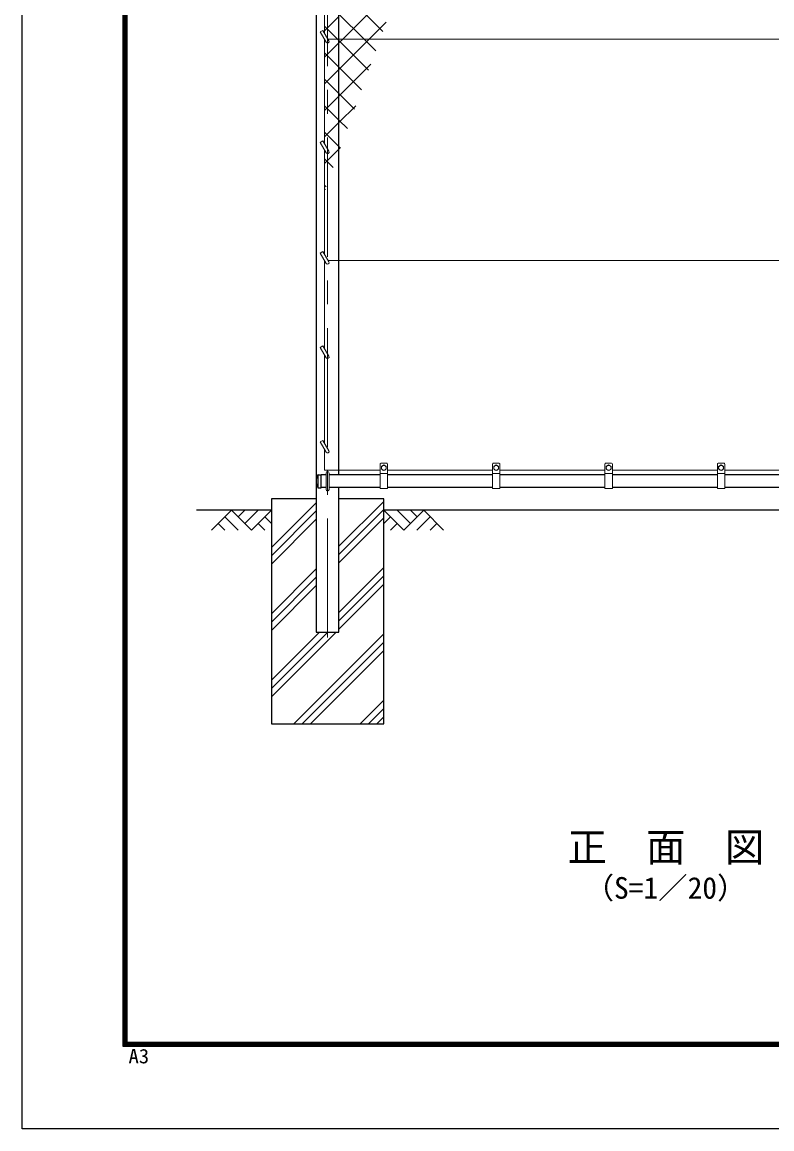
# Model space of a CAD drawing. Units: millimetres, scale not verified. Extents: x -4200 to 4200, y -2970 to 2970.
# Drawn here: x -4200 to -2199, y -2970 to -18 of the extents above; entities that cross this region are included whole.
import ezdxf
from ezdxf.enums import TextEntityAlignment as Align

# ---------------------------------------------------------------- set-up
doc = ezdxf.new("R2010")
doc.units = ezdxf.units.MM
doc.header["$LTSCALE"] = 10
doc.linetypes.add('USER1', pattern=[50.8, 31.75, -6.35, 6.35, -6.35])
for name, color, linetype, lineweight in [('0-0_D-STR1', 1, 'Continuous', 25), ('0-1_D-STR3', 3, 'Continuous', 13), ('0-2_D-BMK', 2, 'USER1', 13), ('0-3_D-STR2', 7, 'Continuous', 13), ('0-7_D-DCR-HCH', 7, 'Continuous', 13), ('0-8_D-STR4', 7, 'Continuous', 25), ('0-9_D-BGD', 7, 'Continuous', 25), ('0-B_D-TTL-TXT', 7, 'Continuous', 25), ('0-C_D-TTL', 7, 'Continuous', 25)]:
    doc.layers.add(name, color=color, linetype=linetype, lineweight=lineweight)
doc.styles.add('ＭＳ ゴシック', font='')
doc.styles.get('ＭＳ ゴシック').set_extended_font_data('MS Gothic')

msp = doc.modelspace()

# ---------------------------------------------------------------- linework, layer by layer
at = {"layer": '0-0_D-STR1'}
for p, q in [((-3354.4, -1225.77), (-3354.4, 1676.23)), ((-3409.99, -1225.27), (-3401.65, -1225.27)), ((-3409.65, -1260.27), (-3409.65, -1225.27)), ((-3401.65, -1260.27), (-3401.65, -1225.27)), ((-3388.65, -1225.77), (-3401.65, -1225.77)), ((-3244.65, -1225.77), (-3380.65, -1225.77)), ((-2944.65, -1225.77), (-3224.65, -1225.77)), ((-2644.65, -1225.77), (-2924.65, -1225.77)), ((-2344.65, -1225.77), (-2624.65, -1225.77)), ((-2044.65, -1225.77), (-2324.65, -1225.77)), ((-3409.99, -1260.27), (-3401.65, -1260.27)), ((-3388.65, -1259.77), (-3401.65, -1259.77)), ((-3244.65, -1259.77), (-3380.65, -1259.77)), ((-2944.65, -1259.77), (-3224.65, -1259.77)), ((-2644.65, -1259.77), (-2924.65, -1259.77)), ((-2344.65, -1259.77), (-2624.65, -1259.77)), ((-2044.65, -1259.77), (-2324.65, -1259.77))]:
    msp.add_line(p, q, dxfattribs=at)
msp.add_lwpolyline([(-3414.9, 1726.23), (-3414.9, -1644.77), (-3354.4, -1644.77), (-3354.4, -1259.77)], dxfattribs=at)
for centre, radius, start, end in [((-3379.43, -1242.77), 35.72, 151.52136, 208.47864), ((-3409.99, -1226.27), 1, 90, 147.70173), ((-3409.99, -1259.27), 1, 212.29827, 270)]:
    msp.add_arc(centre, radius, start, end, dxfattribs=at)
at = {"layer": '0-1_D-STR3'}
for p, q in [((-3392.65, -47.92), (-3392.65, 231.08)), ((-3404.05, -44.18), (-3397.12, -40.18)), ((-3404.05, -44.18), (-3388.12, -71.77)), ((-3397.12, -40.18), (-3381.19, -67.77)), ((-3392.65, -342.92), (-3392.65, -63.92)), ((-1592.74, -63.77), (-3383.5, -63.77)), ((-3404.05, -339.18), (-3397.12, -335.18)), ((-3404.05, -339.18), (-3388.12, -366.77)), ((-3397.12, -335.18), (-3381.19, -362.77)), ((-3392.65, -637.92), (-3392.65, -358.92)), ((-3404.05, -634.18), (-3397.12, -630.18)), ((-3404.05, -634.18), (-3388.12, -661.77)), ((-3397.12, -630.18), (-3381.19, -657.77)), ((-3392.65, -889.42), (-3392.65, -653.92)), ((-1592.74, -653.77), (-3383.5, -653.77)), ((-3404.05, -885.68), (-3397.12, -881.68)), ((-3397.12, -881.68), (-3381.19, -909.27)), ((-3404.05, -885.68), (-3388.12, -913.27)), ((-3392.65, -1141.36), (-3392.65, -905.42)), ((-3404.05, -1137.63), (-3397.12, -1133.63)), ((-3404.05, -1137.63), (-3388.12, -1165.22)), ((-3397.12, -1133.63), (-3381.19, -1161.22)), ((-3392.65, -1212.77), (-3392.65, -1157.36)), ((-3244.65, -1261.77), (-3244.65, -1196.77)), ((-3226.65, -1194.77), (-3242.65, -1194.77)), ((-3241.15, -1210.52), (-3241.15, -1203.03)), ((-3228.15, -1210.52), (-3228.15, -1203.03)), ((-3224.65, -1261.77), (-3224.65, -1196.77)), ((-2944.65, -1261.77), (-2944.65, -1196.77)), ((-2926.65, -1194.77), (-2942.65, -1194.77)), ((-2941.15, -1210.52), (-2941.15, -1203.03)), ((-2928.15, -1210.52), (-2928.15, -1203.03)), ((-2924.65, -1261.77), (-2924.65, -1196.77)), ((-2644.65, -1261.77), (-2644.65, -1196.77)), ((-2626.65, -1194.77), (-2642.65, -1194.77)), ((-2641.15, -1210.52), (-2641.15, -1203.03)), ((-2628.15, -1210.52), (-2628.15, -1203.03)), ((-2624.65, -1261.77), (-2624.65, -1196.77)), ((-2344.65, -1261.77), (-2344.65, -1196.77)), ((-2326.65, -1194.77), (-2342.65, -1194.77)), ((-2341.15, -1210.52), (-2341.15, -1203.03)), ((-2328.15, -1210.52), (-2328.15, -1203.03)), ((-2324.65, -1261.77), (-2324.65, -1196.77)), ((-3392.65, -1212.77), (-3244.65, -1212.77)), ((-3388.65, -1264.77), (-3388.65, -1220.77)), ((-3380.65, -1264.77), (-3380.65, -1220.77)), ((-3224.65, -1221.77), (-3244.65, -1221.77)), ((-3241.15, -1210.52), (-3234.65, -1214.27)), ((-3234.65, -1214.27), (-3228.15, -1210.52)), ((-3224.65, -1212.77), (-2944.65, -1212.77)), ((-2924.65, -1221.77), (-2944.65, -1221.77)), ((-2941.15, -1210.52), (-2934.65, -1214.27)), ((-2934.65, -1214.27), (-2928.15, -1210.52)), ((-2924.65, -1212.77), (-2644.65, -1212.77)), ((-2624.65, -1221.77), (-2644.65, -1221.77)), ((-2641.15, -1210.52), (-2634.65, -1214.27)), ((-2634.65, -1214.27), (-2628.15, -1210.52)), ((-2624.65, -1212.77), (-2344.65, -1212.77)), ((-2324.65, -1221.77), (-2344.65, -1221.77)), ((-2341.15, -1210.52), (-2334.65, -1214.27)), ((-2334.65, -1214.27), (-2328.15, -1210.52)), ((-2324.65, -1212.77), (-2044.65, -1212.77)), ((-3224.65, -1261.77), (-3244.65, -1261.77)), ((-2924.65, -1261.77), (-2944.65, -1261.77)), ((-2624.65, -1261.77), (-2644.65, -1261.77)), ((-2324.65, -1261.77), (-2344.65, -1261.77))]:
    msp.add_line(p, q, dxfattribs=at)
for points in [[(-3241.15, -1203.03), (-3234.65, -1199.27), (-3228.15, -1203.03)], [(-2941.15, -1203.03), (-2934.65, -1199.27), (-2928.15, -1203.03)], [(-2641.15, -1203.03), (-2634.65, -1199.27), (-2628.15, -1203.03)], [(-2341.15, -1203.03), (-2334.65, -1199.27), (-2328.15, -1203.03)]]:
    msp.add_lwpolyline(points, dxfattribs=at)
for centre in [(-3234.65, -1206.77), (-2934.65, -1206.77), (-2634.65, -1206.77), (-2334.65, -1206.77)]:
    msp.add_circle(centre, 6.49, dxfattribs=at)
for centre, radius, start, end in [((-3384.65, -69.77), 4, 210, 30), ((-3384.65, -364.77), 4, 210, 30), ((-3384.65, -659.77), 4, 210, 30), ((-3384.65, -911.27), 4, 210, 30), ((-3384.65, -1163.22), 4, 210, 30), ((-3242.65, -1196.77), 2, 90, 180), ((-3226.65, -1196.77), 2, 0, 90), ((-2942.65, -1196.77), 2, 90, 180), ((-2926.65, -1196.77), 2, 0, 90), ((-2642.65, -1196.77), 2, 90, 180), ((-2626.65, -1196.77), 2, 0, 90), ((-2342.65, -1196.77), 2, 90, 180), ((-2326.65, -1196.77), 2, 0, 90), ((-3384.65, -1220.77), 4, 0, 180), ((-3384.65, -1264.77), 4, 180, 0)]:
    msp.add_arc(centre, radius, start, end, dxfattribs=at)
at = {"layer": '0-2_D-BMK'}
msp.add_line((-3384.65, -1659.77), (-3384.65, 1750.23), dxfattribs=at)
at = {"layer": '0-3_D-STR2'}
for p, q in [((-3344.29, -63.77), (-3188.16, 92.35)), ((-3237.41, -42.96), (-3354.4, 74.04)), ((-3384.65, -33.43), (-3354.4, -3.18)), ((-3273.58, -63.77), (-3228.63, -18.82)), ((-3392.65, -41.43), (-3384.65, -33.43)), ((-3384.65, -104.14), (-3354.4, -73.89)), ((-3354.4, -73.89), (-3344.29, -63.77)), ((-3354.4, -144.6), (-3273.58, -63.77)), ((-3384.65, -107.84), (-3392.65, -99.84)), ((-3392.65, -112.14), (-3384.65, -104.14)), ((-3354.4, -138.09), (-3384.65, -107.84)), ((-3384.65, -174.85), (-3354.4, -144.6)), ((-3354.4, -215.31), (-3269.09, -130)), ((-3294.02, -198.48), (-3354.4, -138.09)), ((-3384.65, -178.55), (-3392.65, -170.55)), ((-3392.65, -182.85), (-3384.65, -174.85)), ((-3354.4, -208.8), (-3384.65, -178.55)), ((-3384.65, -245.56), (-3354.4, -215.31)), ((-3312.89, -250.32), (-3354.4, -208.8)), ((-3384.65, -249.27), (-3392.65, -241.27)), ((-3392.65, -253.56), (-3384.65, -245.56)), ((-3354.4, -279.52), (-3384.65, -249.27)), ((-3354.4, -286.02), (-3309.56, -241.17)), ((-3384.65, -316.27), (-3354.4, -286.02)), ((-3331.76, -302.16), (-3354.4, -279.52)), ((-3384.65, -319.98), (-3392.65, -311.98)), ((-3392.65, -324.27), (-3384.65, -316.27)), ((-3354.4, -350.23), (-3384.65, -319.98)), ((-3350.62, -354.01), (-3354.4, -350.23)), ((-3388.36, -457.69), (-3392.65, -453.4)), ((-3392.65, -465.69), (-3390.48, -463.52))]:
    msp.add_line(p, q, dxfattribs=at)
for points in [[(-3256.28, -94.8), (-3287.3, -63.77), (-3354.4, 3.33), (-3384.65, 33.58), (-3392.65, 41.58)], [(-3275.15, -146.64), (-3354.4, -67.38), (-3358.01, -63.77), (-3384.65, -37.13), (-3392.65, -29.13)], [(-3392.65, -394.98), (-3384.65, -386.98), (-3354.4, -356.73), (-3350.02, -352.35)], [(-3369.49, -405.85), (-3384.65, -390.69), (-3392.65, -382.69)]]:
    msp.add_lwpolyline(points, dxfattribs=at)
at = {"layer": '0-7_D-DCR-HCH'}
for p, q in [((-3354.4, -1416.09), (-3234.65, -1296.34)), ((-3641.08, -1319.77), (-3694.29, -1372.99)), ((-3641.08, -1319.77), (-3587.87, -1372.99)), ((-3623.34, -1337.51), (-3605.6, -1319.77)), ((-3605.6, -1355.25), (-3570.13, -1319.77)), ((-3587.87, -1372.99), (-3534.65, -1319.77)), ((-3534.65, -1419.56), (-3414.9, -1299.81)), ((-3534.65, -1441.66), (-3414.9, -1321.91)), ((-3354.4, -1438.19), (-3234.65, -1318.44)), ((-3181.44, -1372.99), (-3234.65, -1319.77)), ((-3163.7, -1355.25), (-3199.18, -1319.77)), ((-3128.23, -1319.77), (-3181.44, -1372.99)), ((-3145.87, -1337.6), (-3163.7, -1319.77)), ((-3128.23, -1319.77), (-3075.02, -1372.99)), ((-3676.55, -1355.25), (-3658.73, -1372.99)), ((-3658.82, -1337.51), (-3623.18, -1372.99)), ((-3570.13, -1355.25), (-3552.31, -1372.99)), ((-3552.39, -1337.51), (-3534.65, -1355.17)), ((-3534.65, -1463.76), (-3414.9, -1344.01)), ((-3354.4, -1460.28), (-3234.65, -1340.53)), ((-3216.92, -1337.51), (-3234.65, -1355.17)), ((-3199.18, -1355.25), (-3217, -1372.99)), ((-3110.49, -1337.51), (-3146.13, -1372.99)), ((-3092.76, -1355.25), (-3110.57, -1372.99)), ((-3354.4, -1592.87), (-3234.65, -1473.12)), ((-3534.65, -1596.34), (-3414.9, -1476.59)), ((-3534.65, -1618.44), (-3414.9, -1498.69)), ((-3354.4, -1614.96), (-3234.65, -1495.21)), ((-3534.65, -1640.53), (-3414.9, -1520.78)), ((-3354.4, -1637.06), (-3234.65, -1517.31)), ((-3534.65, -1817.31), (-3362.12, -1644.77)), ((-3534.65, -1795.21), (-3384.21, -1644.77)), ((-3534.65, -1773.12), (-3406.31, -1644.77)), ((-3474.53, -1889.77), (-3234.65, -1649.89)), ((-3452.44, -1889.77), (-3234.65, -1671.99)), ((-3430.34, -1889.77), (-3234.65, -1694.09)), ((-3297.76, -1889.77), (-3234.65, -1826.67)), ((-3275.66, -1889.77), (-3234.65, -1848.77)), ((-3253.56, -1889.77), (-3234.65, -1870.86))]:
    msp.add_line(p, q, dxfattribs=at)
at = {"layer": '0-8_D-STR4'}
for p, q in [((-3414.9, -1289.77), (-3534.65, -1289.77)), ((-3234.65, -1289.77), (-3354.4, -1289.77))]:
    msp.add_line(p, q, dxfattribs=at)
msp.add_lwpolyline([(-3534.65, -1289.77), (-3534.65, -1889.77), (-3234.65, -1889.77), (-3234.65, -1289.77)], dxfattribs=at)
at = {"layer": '0-9_D-BGD'}
for p, q in [((-3534.65, -1319.77), (-3734.65, -1319.77)), ((-1734.65, -1319.77), (-3234.65, -1319.77))]:
    msp.add_line(p, q, dxfattribs=at)
at = {"layer": '0-C_D-TTL', "color": 2}
msp.add_lwpolyline([(-4199.68, 2970.23), (4200.32, 2970.23), (4200.32, -2969.77), (-4199.68, -2969.77)], close=True, dxfattribs=at)
at = {"layer": '0-C_D-TTL'}
for points in [[(-3929.68, 2750.23), (3930.32, 2750.23), (3930.32, -2749.77), (-3929.68, -2749.77)], [(-3927.18, 2747.73), (3927.82, 2747.73), (3927.82, -2747.27), (-3927.18, -2747.27)], [(-3924.68, 2745.23), (3925.32, 2745.23), (3925.32, -2744.77), (-3924.68, -2744.77)], [(-3922.18, 2742.73), (3922.82, 2742.73), (3922.82, -2742.27), (-3922.18, -2742.27)], [(-3919.68, 2740.23), (3920.32, 2740.23), (3920.32, -2739.77), (-3919.68, -2739.77)]]:
    msp.add_lwpolyline(points, close=True, dxfattribs=at)

# ---------------------------------------------------------------- texts
at = {"layer": '0-B_D-TTL-TXT', "style": 'ＭＳ ゴシック'}
for s, height, p in [('正\u3000面\u3000図', 76.98, (-2744.55, -2280.17)), ('（S=1／20）', 57.7, (-2699.07, -2373.36))]:
    msp.add_text(s, height=height, dxfattribs=at).set_placement(p, align=Align.BOTTOM_LEFT)
at = {"layer": '0-C_D-TTL', "style": 'ＭＳ ゴシック', "width": 1.05}
msp.add_text('A3', height=38.49, dxfattribs=at).set_placement((-3915.77, -2806.58), align=Align.BOTTOM_LEFT)

doc.saveas('drawing.dxf')
